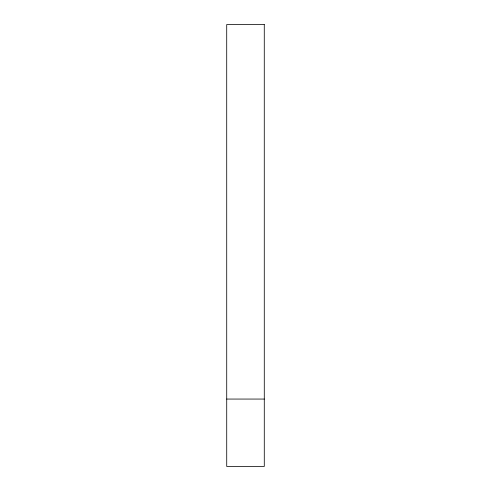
<?xml version="1.0" encoding="UTF-8"?>
<svg xmlns="http://www.w3.org/2000/svg" width="491" height="491" viewBox="0 0 491 491"><rect width="100%" height="100%" fill="white"/><g stroke="black" fill="none" stroke-linecap="round" stroke-linejoin="round"><path stroke-width="0.74" d="M226.725 399.06L264.287 399.06M264.275 24.55L226.713 24.55L226.725 466.45L264.287 466.45L264.275 24.55"/></g></svg>
